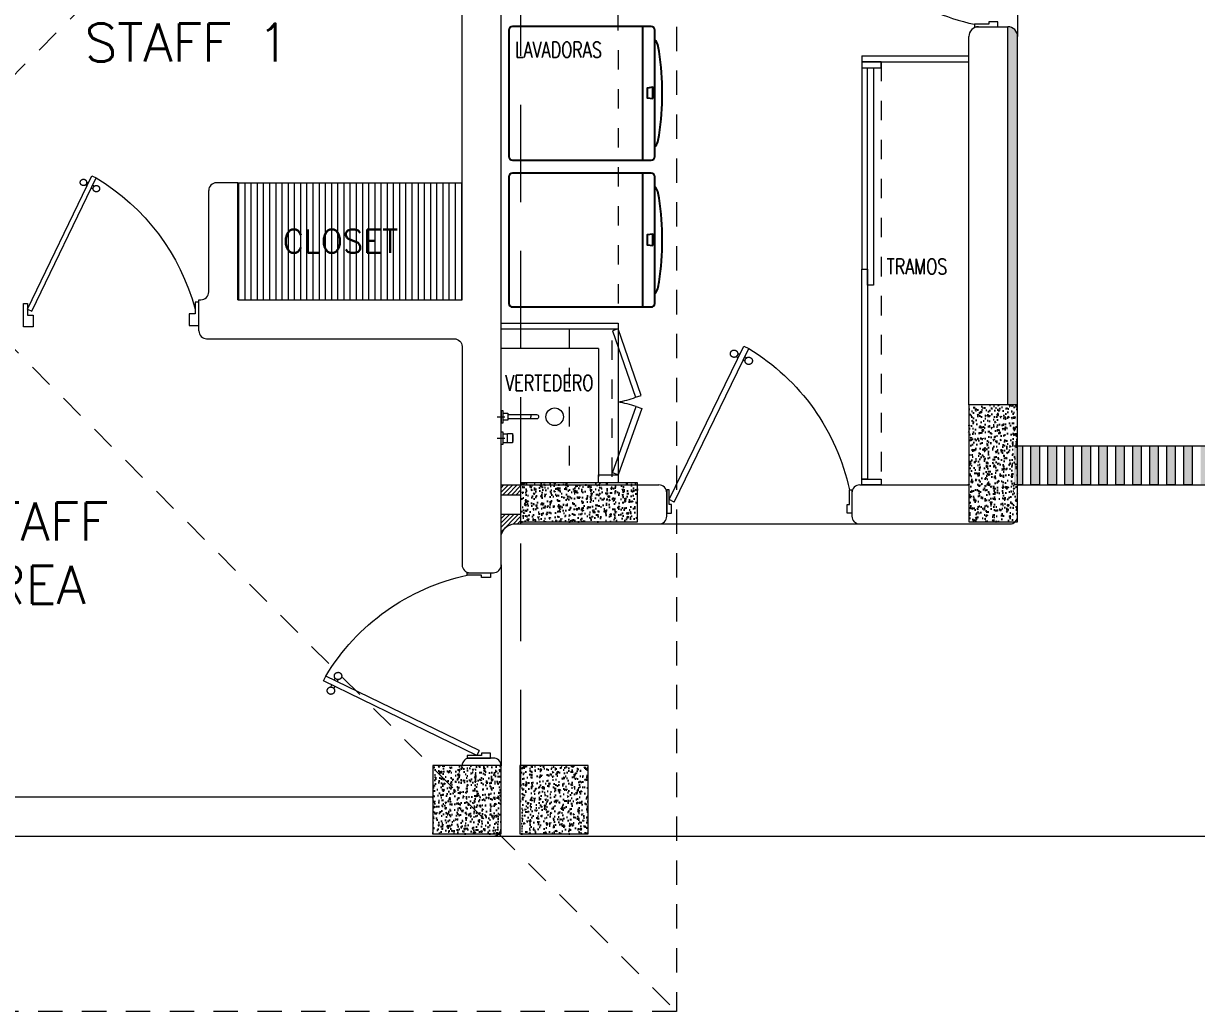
# Model space of a CAD drawing. Header units: metres. Extents: x -232 to 581, y 30 to 789.
# Drawn here: x 96.52 to 102.53, y 449.49 to 454.56 of the extents above; entities that cross this region are included whole.
import ezdxf

# ---------------------------------------------------------------- set-up
doc = ezdxf.new("R2010")
doc.units = ezdxf.units.M
for name, pattern in [('CENTER2', [28.575, 19.05, -3.175, 3.175, -3.175]), ('DASHED', [0.75, 0.5, -0.25]), ('HIDDEN2', [0.1875, 0.125, -0.0625])]:
    doc.linetypes.add(name, pattern=pattern)
for name, color, linetype, lineweight in [('A-DOOR', 35, 'Continuous', 5), ('A-WALL', 250, 'Continuous', 20), ('baños', 140, 'Continuous', 0), ('closets', 253, 'Continuous', 0), ('Columnas', 7, 'Continuous', 18), ('MOB FIJOS', 251, 'Continuous', 0), ('PLF 01', 252, 'Continuous', 9), ('PROYECCION', 9, 'DASHED', 0), ('textos', 7, 'Continuous', 0)]:
    doc.layers.add(name, color=color, linetype=linetype, lineweight=lineweight)
doc.layers.add('HATCH', color=8, linetype='Continuous')
doc.layers.add('MOBILIARIOS', color=252, linetype='Continuous')
doc.layers.add('PISO', color=7, linetype='Continuous', lineweight=5, true_color=0xe6e6e6)
doc.layers.add('Techos 1', color=7, linetype='HIDDEN2', lineweight=9, true_color=0x42391a)
doc.layers.add('RELLENO SECCION', color=8, linetype='Continuous', lineweight=0, transparency=0.4)
doc.styles.add('Arch-Dim', font='romans.shx', dxfattribs={"width": 0.75})
doc.styles.get("Standard").update_dxf_attribs({"font": 'arial.ttf'})
pattern_1 = [(50, (109.59505, -7.243447), (0.058299094, -0.005100507), [0.006096, -0.067056]), (355, (109.59505, -7.24345), (-0.011277895, 0.06113819), [0.0048768, -0.053644987]), (100.451445, (109.59991, -7.24387), (0.0470212, 0.05603768), [0.005180803, -0.056988878]), (46.1842, (109.59505, -7.22719), (0.086745293, -0.013453545), [0.009144, -0.100584]), (96.63556, (109.60228, -7.22831), (0.075969323, 0.07917636), [0.00777121, -0.085483395]), (351.18415, (109.59505, -7.22719), (0.07596932, 0.07917636), [0.00731519, -0.080467114]), (21, (109.60318, -7.231255), (0.048516605, -0.032724863), [0.006096, -0.067056]), (326, (109.60318, -7.231255), (0.01977665, 0.05894015), [0.0048768, -0.0536448]), (71.451445, (109.607223, -7.23398), (0.068293254, 0.026215286), [0.005180803, -0.05698878]), (37.5, (109.595052, -7.243447), (0.000988353, 0.0270576124), [0, -0.05299456, 0, -0.0544576, 0, -0.053848]), (7.5, (109.595052, -7.243447), (0.021382292, 0.032057784), [0, -0.03104896, 0, -0.05177536, 0, -0.0205232]), (327.5, (109.576927, -7.243447), (0.0433889905, -0.001833198), [0, -0.02032, 0, -0.0633984, 0, -0.0841248]), (317.5, (109.5688, -7.243447), (0.047401338, 0.008136477), [0, -0.026416, 0, -0.04210304, 0, -0.0597408])]

# ---------------------------------------------------------------- blocks, each defined once
blk = doc.blocks.new('puerta 1.00')
at = {"layer": 'A-DOOR'}
for p, q in [((-0.15, -0.0125), (-0.9369, -0.3949)), ((-0.1376, -0.038), (-0.9245, -0.4204)), ((-0.1376, -0.038), (-0.15, -0.0125)), ((-0.8777, -0.3661), (-0.8826, -0.3559)), ((-0.9369, -0.3949), (-0.9245, -0.4204)), ((-0.8946, -0.3743), (-0.8996, -0.3641)), ((-0.8822, -0.3998), (-0.8772, -0.4101)), ((-0.8653, -0.3916), (-0.8603, -0.4018))]:
    blk.add_line(p, q, dxfattribs=at)
for points in [[(-0.08, 0), (-0.08, -0.025), (-0.125, -0.025), (-0.125, -0.0125), (-0.2, -0.0125), (-0.2, 0), (-0.08, 0)], [(-0.08, -0.95), (-0.08, -0.925), (-0.125, -0.925), (-0.125, -0.9375), (-0.2, -0.9375), (-0.2, -0.95), (-0.08, -0.95)]]:
    blk.add_lwpolyline(points, dxfattribs=at)
blk.add_arc((0.0366, 0.1602), 1.1229, 211.13358, 257.83427, dxfattribs=at)
for points in [[(-0.8982, -0.3642), (-0.9033, -0.3642), (-0.912, -0.3591), (-0.917, -0.3504), (-0.917, -0.3403), (-0.912, -0.3316), (-0.9033, -0.3265), (-0.8932, -0.3265), (-0.8844, -0.3316), (-0.8794, -0.3403), (-0.8794, -0.3504), (-0.8844, -0.3591), (-0.8932, -0.3642), (-0.8982, -0.3642)], [(-0.8617, -0.4394), (-0.8667, -0.4394), (-0.8754, -0.4344), (-0.8805, -0.4256), (-0.8805, -0.4156), (-0.8754, -0.4068), (-0.8667, -0.4018), (-0.8566, -0.4018), (-0.8479, -0.4068), (-0.8428, -0.4156), (-0.8428, -0.4257), (-0.8479, -0.4344), (-0.8566, -0.4394), (-0.8617, -0.4394)]]:
    blk.add_open_spline(points, degree=2, dxfattribs=at)
blk = doc.blocks.new('P90')
at = {"layer": 'A-DOOR'}
for p, q in [((-0.0476, -0.8576), (0.6364, -0.5264)), ((0.5992, -0.5445), (0.5949, -0.5355)), ((0.6473, -0.5489), (0.6364, -0.5264)), ((-0.0368, -0.88), (0.6473, -0.5489)), ((0.5843, -0.5517), (0.58, -0.5427)), ((0.5952, -0.5741), (0.5995, -0.5831)), ((0.6101, -0.5669), (0.6144, -0.5759)), ((-0.0368, -0.88), (-0.0476, -0.8576))]:
    blk.add_line(p, q, dxfattribs=at)
for points in [[(-0.06, -0.02), (-0.06, -0.05), (-0.12, -0.05), (-0.12, 0), (0, 0), (0, -0.02)], [(-0.0668, -0.88), (-0.0668, -0.85), (-0.1268, -0.85), (-0.1268, -0.9), (-0.0068, -0.9), (-0.0068, -0.88)]]:
    blk.add_lwpolyline(points, close=True, dxfattribs=at)
blk.add_arc((-0.3259, -1.105), 1.1228, 31.0139, 75.07969, dxfattribs=at)
for points in [[(0.5812, -0.5096), (0.5857, -0.5096), (0.5933, -0.5141), (0.5977, -0.5218), (0.5977, -0.5306), (0.5933, -0.5383), (0.5856, -0.5427), (0.5767, -0.5427), (0.5691, -0.5383), (0.5647, -0.5306), (0.5647, -0.5217), (0.5691, -0.514), (0.5768, -0.5096), (0.5812, -0.5096)], [(0.6133, -0.5758), (0.6177, -0.5758), (0.6254, -0.5803), (0.6298, -0.5879), (0.6298, -0.5968), (0.6253, -0.6045), (0.6176, -0.6089), (0.6088, -0.6089), (0.6011, -0.6044), (0.5967, -0.5967), (0.5967, -0.5879), (0.6011, -0.5802), (0.6088, -0.5758), (0.6133, -0.5758)]]:
    blk.add_open_spline(points, degree=2, dxfattribs=at)
blk = doc.blocks.new('bn29-51')
at = {"linetype": 'Continuous'}
for p, q in [((-0.1425, 0), (-0.0775, 0)), ((-0.1425, 0), (-0.1425, -0.0081)), ((-0.0775, -0.0081), (-0.0775, 0)), ((0.0325, 0), (-0.0325, 0)), ((-0.0325, 0), (-0.0325, -0.0081)), ((0.0325, -0.0081), (0.0325, 0)), ((-0.142, -0.0086), (-0.078, -0.0086)), ((-0.1275, -0.0086), (-0.1275, -0.035)), ((-0.1275, -0.035), (-0.0925, -0.035)), ((-0.1215, -0.035), (-0.1215, -0.152)), ((-0.0985, -0.152), (-0.0985, -0.035)), ((-0.0925, -0.035), (-0.0925, -0.0086)), ((-0.032, -0.0086), (0.032, -0.0086)), ((-0.0242, -0.0335), (-0.024, -0.0579)), ((0.024, -0.0333), (-0.024, -0.0333)), ((-0.0232, -0.0086), (-0.023, -0.0305)), ((-0.0226, -0.031), (-0.0226, -0.0322)), ((-0.0225, -0.031), (0.0225, -0.031)), ((-0.0175, -0.0587), (-0.0175, -0.06)), ((0.0175, -0.06), (0.0175, -0.0587)), ((0.0226, -0.0322), (0.0226, -0.031)), ((0.023, -0.0305), (0.0232, -0.0086)), ((0.024, -0.0579), (0.0242, -0.0335)), ((0.0242, -0.0335), (0.0242, -0.0335)), ((-0.017, -0.0605), (0.017, -0.0605)), ((-0.0071, -0.061), (-0.0071, -0.0605)), ((-0.0071, -0.061), (-0.0071, -0.0605)), ((-0.0071, -0.061), (-0.0071, -0.0605)), ((-0.0071, -0.061), (-0.0071, -0.0605)), ((-0.0071, -0.061), (-0.0071, -0.0605)), ((-0.0071, -0.061), (-0.0071, -0.0605)), ((-0.007, -0.061), (-0.0071, -0.061)), ((-0.0071, -0.061), (-0.0071, -0.061)), ((-0.0071, -0.061), (-0.0071, -0.061)), ((-0.0071, -0.061), (-0.0071, -0.061)), ((-0.0071, -0.061), (-0.0071, -0.061)), ((-0.0071, -0.061), (-0.0071, -0.061)), ((-0.007, -0.061), (-0.007, -0.0605)), ((-0.007, -0.061), (-0.007, -0.0605)), ((-0.007, -0.061), (-0.007, -0.0605)), ((-0.0069, -0.061), (-0.007, -0.061)), ((-0.007, -0.061), (-0.007, -0.061)), ((-0.007, -0.061), (-0.007, -0.061)), ((-0.0069, -0.061), (-0.0069, -0.0605)), ((-0.0069, -0.061), (-0.0069, -0.0605)), ((-0.0068, -0.061), (-0.0069, -0.061)), ((-0.0069, -0.061), (-0.0069, -0.061)), ((-0.0068, -0.061), (-0.0068, -0.0605)), ((-0.0068, -0.061), (-0.0068, -0.0605)), ((-0.0067, -0.061), (-0.0068, -0.061)), ((-0.0068, -0.061), (-0.0068, -0.061)), ((-0.0067, -0.061), (-0.0067, -0.0605)), ((-0.0067, -0.061), (-0.0067, -0.0605)), ((-0.0067, -0.061), (-0.0067, -0.0605)), ((-0.0066, -0.061), (-0.0067, -0.061)), ((-0.0067, -0.061), (-0.0067, -0.061)), ((-0.0067, -0.061), (-0.0067, -0.061)), ((-0.0066, -0.061), (-0.0066, -0.0605)), ((-0.0066, -0.061), (-0.0066, -0.0605)), ((-0.0065, -0.061), (-0.0066, -0.061)), ((-0.0066, -0.061), (-0.0066, -0.061)), ((-0.0065, -0.061), (-0.0065, -0.0605)), ((-0.0064, -0.061), (-0.0065, -0.061)), ((-0.0064, -0.061), (-0.0064, -0.0605)), ((-0.0063, -0.061), (-0.0064, -0.061)), ((-0.0063, -0.061), (-0.0063, -0.0605)), ((-0.0063, -0.061), (-0.0063, -0.0605)), ((-0.0062, -0.061), (-0.0063, -0.061)), ((-0.0063, -0.061), (-0.0063, -0.061)), ((-0.0062, -0.061), (-0.0062, -0.0605)), ((-0.0061, -0.061), (-0.0062, -0.061)), ((-0.0061, -0.061), (-0.0061, -0.0605)), ((-0.006, -0.061), (-0.0061, -0.061)), ((-0.006, -0.061), (-0.006, -0.0605)), ((-0.0058, -0.061), (-0.006, -0.061)), ((-0.0058, -0.061), (-0.0058, -0.0605)), ((-0.0057, -0.061), (-0.0058, -0.061)), ((-0.0057, -0.061), (-0.0057, -0.0605)), ((-0.0056, -0.061), (-0.0057, -0.061)), ((-0.0056, -0.061), (-0.0056, -0.0605)), ((-0.0055, -0.061), (-0.0056, -0.061)), ((-0.0055, -0.0605), (-0.0055, -0.061)), ((-0.0052, -0.061), (-0.0055, -0.061)), ((-0.0052, -0.061), (-0.0051, -0.061)), ((-0.0051, -0.0605), (-0.0051, -0.061)), ((-0.0051, -0.061), (-0.0051, -0.061)), ((-0.0051, -0.061), (-0.0034, -0.061)), ((-0.0034, -0.061), (-0.0034, -0.0605)), ((-0.0034, -0.061), (-0.0016, -0.061)), ((-0.0016, -0.061), (0.0016, -0.061)), ((0.0016, -0.061), (0.0027, -0.061)), ((0.0027, -0.061), (0.0027, -0.0605)), ((0.0027, -0.061), (0.0037, -0.061)), ((0.0037, -0.061), (0.0038, -0.061)), ((0.0038, -0.061), (0.0038, -0.0605)), ((0.0038, -0.061), (0.0052, -0.061)), ((0.0055, -0.061), (0.0052, -0.061)), ((0.0055, -0.061), (0.0055, -0.0605)), ((0.0055, -0.061), (0.0067, -0.061)), ((0.0067, -0.061), (0.0067, -0.0605)), ((0.0067, -0.061), (0.0069, -0.061)), ((0.0069, -0.061), (0.0069, -0.0605)), ((-0.1215, -0.152), (-0.11, -0.152)), ((-0.1215, -0.152), (-0.1215, -0.1788)), ((-0.1215, -0.1788), (-0.1215, -0.1825)), ((-0.0985, -0.152), (-0.11, -0.152)), ((-0.0985, -0.1788), (-0.0985, -0.152)), ((-0.0985, -0.1825), (-0.0985, -0.1788))]:
    blk.add_line(p, q, dxfattribs=at)
at = {"linetype": 'CENTER2'}
for p, q in [((-0.09, 0), (-0.13, 0)), ((-0.11, 0.02), (-0.11, -0.02)), ((0.02, 0), (-0.02, 0)), ((0, 0.02), (0, -0.02))]:
    blk.add_line(p, q, dxfattribs=at)
at = {"linetype": 'Continuous'}
for centre, radius, start, end in [((-0.142, -0.0081), 0.0005, 180, 270), ((-0.078, -0.0081), 0.0005, 270, 0), ((-0.032, -0.0081), 0.0005, 180, 270), ((-0.024, -0.0335), 0.0002, 89.96025, 180.79212), ((-0.0225, -0.0305), 0.0005, 180.5, 253.04994), ((-0.0221, -0.0322), 0.0005, 180.5, 205.88917), ((0, -0.0214), 0.0251, 205.88917, 208.33685), ((-0.017, -0.06), 0.0005, 180.5, 270), ((0.017, -0.06), 0.0005, 270, 359.5), ((0, -0.0214), 0.0251, 331.66714, 334.11083), ((0.0225, -0.0305), 0.0005, 286.95006, 359.5), ((0.0221, -0.0322), 0.0005, 334.11083, 359.5), ((0.024, -0.0335), 0.0002, 359.52881, 90.06566), ((0.032, -0.0081), 0.0005, 270, 0)]:
    blk.add_arc(centre, radius, start, end, dxfattribs=at)
for points, knots in [([(-0.024, -0.0579), (-0.024, -0.0579), (-0.0227, -0.0579), (-0.0174, -0.0579), (-0.0094, -0.0579), (-0.0031, -0.0579), (0.0018, -0.0579), (0.0054, -0.0579), (0.0113, -0.0579), (0.0176, -0.0579), (0.0226, -0.0579), (0.024, -0.0579), (0.024, -0.0579)], [0.2206625, 0.2206625, 0.2206625, 0.2206625, 0.2830677, 0.3454723, 0.4077886, 0.4703297, 0.470399, 0.5062925, 0.5420964, 0.5956479, 0.6553983, 0.7204072, 0.7204072, 0.7204072, 0.7204072]), ([(-0.024, -0.0579), (-0.024, -0.0579), (-0.024, -0.058), (-0.0239, -0.0581), (-0.0239, -0.0582), (-0.0238, -0.0583), (-0.0237, -0.0583), (-0.0236, -0.0584), (-0.0235, -0.0584)], [0, 0, 0, 0, 0.239285, 0.369927, 0.500175, 0.630368, 0.760882, 1, 1, 1, 1]), ([(0.0235, -0.0584), (0.0236, -0.0584), (0.0237, -0.0583), (0.0238, -0.0583), (0.0239, -0.0582), (0.0239, -0.0581), (0.024, -0.058), (0.024, -0.0579), (0.024, -0.0579)], [0, 0, 0, 0, 0.239117, 0.369631, 0.499824, 0.630072, 0.760714, 1, 1, 1, 1])]:
    blk.add_open_spline(points, degree=3, knots=knots, dxfattribs=at)
for points in [[(-0.0235, -0.0584), (-0.0214, -0.0585), (-0.0194, -0.0587), (-0.0175, -0.0588)], [(0.0175, -0.0588), (0.0194, -0.0587), (0.0214, -0.0585), (0.0235, -0.0584)], [(-0.1215, -0.1825), (-0.1215, -0.1851), (-0.119, -0.1903), (-0.113, -0.1925), (-0.11, -0.1925)], [(-0.11, -0.1925), (-0.107, -0.1925), (-0.101, -0.1903), (-0.0985, -0.1851), (-0.0985, -0.1825)]]:
    blk.add_open_spline(points, degree=3, dxfattribs=at)
blk = doc.blocks.new('cl02b-planta')
blk.add_lwpolyline([(1.0729, 0.6704), (0.3871, 0.6704)])
blk.add_lwpolyline([(0.7026, 0.6181), (0.7608, 0.6181), (0.757, 0.6473), (0.7064, 0.6473)], close=True)
for centre, start, end in [((0.4058, 1.3378), 90, 180), ((1.0541, 1.3378), 0, 90), ((0.4058, 0.626), 180, 270), ((1.0541, 0.626), 270, 360)]:
    blk.add_arc(centre, 0.0187, start, end)
for points in [[(0.3871, 1.3378), (0.3871, 1.1005), (0.3871, 0.8633), (0.3871, 0.626)], [(1.0541, 1.3565), (0.838, 1.3565), (0.6219, 1.3565), (0.4058, 1.3565)], [(1.0729, 0.626), (1.0729, 0.8633), (1.0729, 1.1005), (1.0729, 1.3378)], [(0.4058, 0.6072), (0.4221, 0.6072), (0.4385, 0.6072), (0.4549, 0.6072)]]:
    blk.add_open_spline(points, degree=3)
for points, knots in [([(0.4549, 0.6072), (0.6383, 0.6072), (0.8216, 0.6072), (1.005, 0.6072), (1.0214, 0.6072), (1.0378, 0.6072), (1.0541, 0.6072)], [-3.008028, -3.008028, -3.008028, -3.008028, -1.202999, -1.202999, -1.202999, -1.041988, -1.041988, -1.041988, -1.041988]), ([(0.4549, 0.6072), (0.4673, 0.5945), (0.4923, 0.5878), (0.5896, 0.5738), (0.6583, 0.5691), (0.73, 0.5691)], [-2.130599, -2.130599, -2.130599, -2.130599, -1.882644, -1.882644, -1.083277, -1.083277, -1.083277, -1.083277]), ([(0.73, 0.5691), (0.8016, 0.5691), (0.8703, 0.5738), (0.9676, 0.5878), (0.9926, 0.5945), (1.005, 0.6072)], [-1.083277, -1.083277, -1.083277, -1.083277, -0.28391, -0.28391, -0.035954, -0.035954, -0.035954, -0.035954])]:
    blk.add_open_spline(points, degree=3, knots=knots)
blk = doc.blocks.new('20.03.2026 LN 09 PRIMER NIVEL ARQ')
at = {"layer": 'A-DOOR'}
h = blk.add_hatch(color=1, dxfattribs=at)
h.dxf.hatch_style = 1
h.paths.add_polyline_path([(0.6497, -60.4932), (0.6929, -60.4932), (0.6929, -60.6932), (0.6497, -60.6932)])
h.paths.add_polyline_path([(0.5621, -60.4932), (0.6054, -60.4932), (0.6054, -60.6932), (0.5621, -60.6932)])
h.paths.add_polyline_path([(0.4746, -60.4932), (0.5179, -60.4932), (0.5179, -60.6932), (0.4746, -60.6932)])
h.paths.add_polyline_path([(0.3881, -60.4932), (0.4313, -60.4932), (0.4313, -60.6932), (0.3881, -60.6932)])
h.paths.add_polyline_path([(0.3005, -60.4932), (0.3438, -60.4932), (0.3438, -60.6932), (0.3005, -60.6932)])
h.paths.add_polyline_path([(0.214, -60.4932), (0.2573, -60.4932), (0.2573, -60.6932), (0.214, -60.6932)])
h.paths.add_polyline_path([(0.1265, -60.4932), (0.1697, -60.4932), (0.1697, -60.6932), (0.1265, -60.6932)])
h.paths.add_polyline_path([(0.04, -60.4932), (0.0832, -60.4932), (0.0832, -60.6932), (0.04, -60.6932)])
h.paths.add_polyline_path([(-0.0476, -60.4932), (-0.0043, -60.4932), (-0.0043, -60.6932), (-0.0476, -60.6932)])
h.paths.add_polyline_path([(-0.1351, -60.4932), (-0.0918, -60.4932), (-0.0918, -60.6932), (-0.1351, -60.6932)])
h.paths.add_polyline_path([(-0.2226, -60.4932), (-0.1794, -60.4932), (-0.1794, -60.6932), (-0.2226, -60.6932)])
h.paths.add_polyline_path([(-0.3092, -60.4932), (-0.2659, -60.4932), (-0.2659, -60.6932), (-0.3092, -60.6932)])
h.paths.add_polyline_path([(-0.3967, -60.4932), (-0.3534, -60.4932), (-0.3534, -60.6932), (-0.3967, -60.6932)])
h.paths.add_polyline_path([(-0.4832, -60.4932), (-0.44, -60.4932), (-0.44, -60.6932), (-0.4832, -60.6932)])
h.paths.add_polyline_path([(-0.5708, -60.4932), (-0.5275, -60.4932), (-0.5275, -60.6932), (-0.5708, -60.6932)])
h.paths.add_polyline_path([(-0.6573, -60.4932), (-0.614, -60.4932), (-0.614, -60.6932), (-0.6573, -60.6932)])
h.paths.add_polyline_path([(-0.7448, -60.4932), (-0.7016, -60.4932), (-0.7016, -60.6932), (-0.7448, -60.6932)])
h.paths.add_polyline_path([(-0.8107, -60.4932), (-0.7675, -60.4932), (-0.7675, -60.6932), (-0.8107, -60.6932)])
h.paths.add_polyline_path([(-0.8982, -60.4932), (-0.855, -60.4932), (-0.855, -60.6932), (-0.8982, -60.6932)])
h.paths.add_polyline_path([(-0.9848, -60.4932), (-0.9415, -60.4932), (-0.9415, -60.6932), (-0.9848, -60.6932)])
h.paths.add_polyline_path([(-1.0723, -60.4932), (-1.029, -60.4932), (-1.029, -60.6932), (-1.0723, -60.6932)])
h.paths.add_polyline_path([(-1.1588, -60.4932), (-1.1156, -60.4932), (-1.1156, -60.6932), (-1.1588, -60.6932)])
h.paths.add_polyline_path([(-1.2464, -60.4932), (-1.2031, -60.4932), (-1.2031, -60.6932), (-1.2464, -60.6932)])
h.paths.add_polyline_path([(-1.3329, -60.4932), (-1.2896, -60.4932), (-1.2896, -60.6932), (-1.3329, -60.6932)])
h.paths.add_polyline_path([(-1.4204, -60.4932), (-1.3772, -60.4932), (-1.3772, -60.6932), (-1.4204, -60.6932)])
h.paths.add_polyline_path([(-1.508, -60.4932), (-1.4647, -60.4932), (-1.4647, -60.6932), (-1.508, -60.6932)])
h.paths.add_polyline_path([(-1.5955, -60.4932), (-1.5522, -60.4932), (-1.5522, -60.6932), (-1.5955, -60.6932)])
h.paths.add_polyline_path([(-1.682, -60.4932), (-1.6388, -60.4932), (-1.6388, -60.6932), (-1.682, -60.6932)])
h.paths.add_polyline_path([(-1.7695, -60.4932), (-1.7263, -60.4932), (-1.7263, -60.6932), (-1.7695, -60.6932)])
h.paths.add_polyline_path([(-1.8561, -60.4932), (-1.8128, -60.4932), (-1.8128, -60.6932), (-1.8561, -60.6932)])
h.paths.add_polyline_path([(-1.9436, -60.4932), (-1.9003, -60.4932), (-1.9003, -60.6932), (-1.9436, -60.6932)])
h.paths.add_polyline_path([(-2.0301, -60.4932), (-1.9869, -60.4932), (-1.9869, -60.6932), (-2.0301, -60.6932)])
h.paths.add_polyline_path([(-2.1177, -60.4932), (-2.0744, -60.4932), (-2.0744, -60.6932), (-2.1177, -60.6932)])
h.paths.add_polyline_path([(-2.2042, -60.4932), (-2.1609, -60.4932), (-2.1609, -60.6932), (-2.2042, -60.6932)], flags=0)
h.paths.add_polyline_path([(3.0895, -60.4932), (3.1328, -60.4932), (3.1328, -60.6932), (3.0895, -60.6932)])
h.paths.add_polyline_path([(3.003, -60.4932), (3.0462, -60.4932), (3.0462, -60.6932), (3.003, -60.6932)])
h.paths.add_polyline_path([(2.9154, -60.4932), (2.9587, -60.4932), (2.9587, -60.6932), (2.9154, -60.6932)])
h.paths.add_polyline_path([(2.8289, -60.4932), (2.8722, -60.4932), (2.8722, -60.6932), (2.8289, -60.6932)])
h.paths.add_polyline_path([(2.7414, -60.4932), (2.7846, -60.4932), (2.7846, -60.6932), (2.7414, -60.6932)])
h.paths.add_polyline_path([(2.5673, -60.4932), (2.6106, -60.4932), (2.6106, -60.6932), (2.5673, -60.6932)])
h.paths.add_polyline_path([(2.6538, -60.4932), (2.6971, -60.4932), (2.6971, -60.6932), (2.6538, -60.6932)])
h.paths.add_polyline_path([(2.4798, -60.4932), (2.5231, -60.4932), (2.5231, -60.6932), (2.4798, -60.6932)])
h.paths.add_polyline_path([(2.3923, -60.4932), (2.4355, -60.4932), (2.4355, -60.6932), (2.3923, -60.6932)])
h.paths.add_polyline_path([(2.3057, -60.4932), (2.349, -60.4932), (2.349, -60.6932), (2.3057, -60.6932)])
h.paths.add_polyline_path([(2.2182, -60.4932), (2.2615, -60.4932), (2.2615, -60.6932), (2.2182, -60.6932)])
h.paths.add_polyline_path([(2.1317, -60.4932), (2.1749, -60.4932), (2.1749, -60.6932), (2.1317, -60.6932)])
h.paths.add_polyline_path([(2.0441, -60.4932), (2.0874, -60.4932), (2.0874, -60.6932), (2.0441, -60.6932)])
h.paths.add_polyline_path([(1.9566, -60.4932), (1.9999, -60.4932), (1.9999, -60.6932), (1.9566, -60.6932)])
h.paths.add_polyline_path([(1.8691, -60.4932), (1.9123, -60.4932), (1.9123, -60.6932), (1.8691, -60.6932)])
h.paths.add_polyline_path([(1.7825, -60.4932), (1.8258, -60.4932), (1.8258, -60.6932), (1.7825, -60.6932)])
h.paths.add_polyline_path([(1.695, -60.4932), (1.7383, -60.4932), (1.7383, -60.6932), (1.695, -60.6932)])
h.paths.add_polyline_path([(1.6085, -60.4932), (1.6518, -60.4932), (1.6518, -60.6932), (1.6085, -60.6932)])
h.paths.add_polyline_path([(1.521, -60.4932), (1.5642, -60.4932), (1.5642, -60.6932), (1.521, -60.6932)])
h.paths.add_polyline_path([(1.4344, -60.4932), (1.4777, -60.4932), (1.4777, -60.6932), (1.4344, -60.6932)])
h.paths.add_polyline_path([(1.3469, -60.4932), (1.3902, -60.4932), (1.3902, -60.6932), (1.3469, -60.6932)])
h.paths.add_polyline_path([(1.2594, -60.4932), (1.3026, -60.4932), (1.3026, -60.6932), (1.2594, -60.6932)])
h.paths.add_polyline_path([(1.1718, -60.4932), (1.2151, -60.4932), (1.2151, -60.6932), (1.1718, -60.6932)])
h.paths.add_polyline_path([(1.0853, -60.4932), (1.1286, -60.4932), (1.1286, -60.6932), (1.0853, -60.6932)])
h.paths.add_polyline_path([(0.9978, -60.4932), (1.041, -60.4932), (1.041, -60.6932), (0.9978, -60.6932)])
h.paths.add_polyline_path([(0.9113, -60.4932), (0.9545, -60.4932), (0.9545, -60.6932), (0.9113, -60.6932)])
h.paths.add_polyline_path([(0.8237, -60.4932), (0.867, -60.4932), (0.867, -60.6932), (0.8237, -60.6932)])
h.paths.add_polyline_path([(0.7372, -60.4932), (0.7805, -60.4932), (0.7805, -60.6932), (0.7372, -60.6932)])
edge = h.paths.add_edge_path()
edge.add_line((-2.1609, -60.4932), (-2.1609, -60.6932))
edge.add_line((-2.1619, -60.6932), (-2.2042, -60.6932))
edge.add_line((-2.2042, -60.6932), (-2.2042, -60.4932))
edge.add_line((-2.2042, -60.4932), (-2.1619, -60.4932))
h = blk.add_hatch(color=1, dxfattribs=at)
h.dxf.hatch_style = 1
h.paths.add_polyline_path([(-2.161, -60.4932), (-2.1826, -60.4932), (-2.1826, -60.6932), (-2.161, -60.6932)])
at = {"layer": 'closets', "transparency": 33554687}
h = blk.add_hatch(dxfattribs=at)
h.set_pattern_fill('LINE', color=1, scale=0.01, angle=90)
h.set_pattern_definition([(90, (-112.02442, 136.57283), (-0.03175, 2e-18), [])])
h.paths.add_polyline_path([(-6.186, -59.1432), (-5.0365, -59.1432), (-5.0365, -59.7432), (-6.186, -59.7432)])
at = {"layer": 'HATCH'}
h = blk.add_hatch(dxfattribs=at)
h.set_pattern_fill('AR-CONC', color=1, scale=0.00032)
h.set_pattern_definition(pattern_1)
h.paths.add_polyline_path([(-2.436, -60.8822), (-2.186, -60.8822), (-2.186, -60.2822), (-2.436, -60.2822)])
h = blk.add_hatch(dxfattribs=at)
h.set_pattern_fill('AR-CONC', color=1, scale=0.00032)
h.set_pattern_definition(pattern_1)
h.paths.add_polyline_path([(-4.736, -60.6822), (-4.736, -60.8822), (-4.136, -60.8822), (-4.136, -60.6822)])
h = blk.add_hatch(dxfattribs=at)
h.set_pattern_fill('AR-CONC', color=1, scale=0.00032)
h.set_pattern_definition(pattern_1)
h.paths.add_polyline_path([(-5.186, -62.4822), (-4.836, -62.4822), (-4.836, -62.1322), (-5.186, -62.1322)])
h = blk.add_hatch(dxfattribs=at)
h.set_pattern_fill('AR-CONC', color=1, scale=0.00032)
h.set_pattern_definition(pattern_1)
h.paths.add_polyline_path([(-4.7393, -62.4822), (-4.3893, -62.4822), (-4.3893, -62.1322), (-4.7393, -62.1322)])
at = {"layer": 'PLF 01'}
h = blk.add_hatch(dxfattribs=at)
h.set_pattern_fill('LINE', color=1, scale=0.005, angle=45)
h.set_pattern_definition([(45, (109.595052, -7.243447), (-0.0112253202, 0.0112253202), [])])
h.paths.add_polyline_path([(-4.736, -60.7432), (-4.736, -60.6932), (-4.836, -60.6932), (-4.836, -60.7432)])
h.paths.add_polyline_path([(-4.836, -60.8432), (-4.836, -60.9632, -0.414214), (-4.766, -60.8932), (-4.736, -60.8932), (-4.736, -60.8822), (-4.736, -60.8432)])
at = {"layer": 'RELLENO SECCION'}
h = blk.add_hatch(color=1, dxfattribs=at)
h.dxf.hatch_style = 1
h.paths.add_polyline_path([(-2.236, -57.3919, 0.490314), (-2.186, -57.3532), (-2.186, -57.3232), (-2.186, -57.0822), (-2.236, -57.0822)])
h.paths.add_polyline_path([(-2.236, -60.2822), (-2.186, -60.2822), (-2.186, -58.3932, 0.414214), (-2.236, -58.3432)])
at = {"layer": 'A-DOOR', "color": 1}
for p, q in [((-2.2042, -60.4932), (-2.162, -60.4932)), ((-2.186, -60.4932), (3.164, -60.4932)), ((-2.161, -60.4932), (-2.161, -60.6932)), ((-2.162, -60.6932), (-2.2042, -60.6932)), ((-2.186, -60.6932), (3.164, -60.6932))]:
    blk.add_line(p, q, dxfattribs=at)
for points in [[(-2.1177, -60.4932), (-2.0744, -60.4932), (-2.0744, -60.6932), (-2.1177, -60.6932)], [(-2.0302, -60.4932), (-1.9869, -60.4932), (-1.9869, -60.6932), (-2.0302, -60.6932)], [(-1.9436, -60.4932), (-1.9004, -60.4932), (-1.9004, -60.6932), (-1.9436, -60.6932)], [(-1.8561, -60.4932), (-1.8128, -60.4932), (-1.8128, -60.6932), (-1.8561, -60.6932)], [(-1.7696, -60.4932), (-1.7263, -60.4932), (-1.7263, -60.6932), (-1.7696, -60.6932)], [(-1.6821, -60.4932), (-1.6388, -60.4932), (-1.6388, -60.6932), (-1.6821, -60.6932)], [(-1.5955, -60.4932), (-1.5523, -60.4932), (-1.5523, -60.6932), (-1.5955, -60.6932)], [(-1.508, -60.4932), (-1.4647, -60.4932), (-1.4647, -60.6932), (-1.508, -60.6932)], [(-1.4205, -60.4932), (-1.3772, -60.4932), (-1.3772, -60.6932), (-1.4205, -60.6932)], [(-1.3329, -60.4932), (-1.2897, -60.4932), (-1.2897, -60.6932), (-1.3329, -60.6932)]]:
    blk.add_lwpolyline(points, close=True, dxfattribs=at)
at = {"layer": 'A-WALL', "color": 1}
for p, q in [((-5.036, -59.7432), (-5.036, -56.4322)), ((-2.386, -58.3432), (-2.236, -58.3432)), ((-2.236, -60.2822), (-2.236, -58.3432)), ((-2.436, -60.2822), (-2.436, -58.3932)), ((-2.186, -60.8532), (-2.186, -58.3932)), ((-6.186, -59.1432), (-6.296, -59.1432)), ((-6.186, -59.7432), (-6.186, -59.1432)), ((-6.336, -59.7032), (-6.336, -59.1832)), ((-6.386, -59.7432), (-6.376, -59.7432)), ((-6.386, -59.9032), (-6.386, -59.7432)), ((-6.186, -59.7432), (-5.036, -59.7432)), ((-4.836, -60.6932), (-4.736, -60.6932)), ((-4.736, -60.6932), (-4.026, -60.6932)), ((-2.996, -60.6932), (-2.436, -60.6932)), ((-4.836, -60.7432), (-4.736, -60.7432)), ((-3.036, -60.7332), (-3.036, -60.8532)), ((-4.836, -60.8432), (-4.736, -60.8432)), ((-4.736, -60.8822), (-4.736, -60.8932)), ((-2.996, -60.8932), (-2.226, -60.8932))]:
    blk.add_line(p, q, dxfattribs=at)
for points in [[(-4.836, -60.9632), (-4.836, -56.7432)], [(-4.766, -60.8932), (-4.736, -60.8932)]]:
    blk.add_lwpolyline(points, dxfattribs=at)
for points in [[(-6.3466, -59.9432), (-5.076, -59.9432, -0.414086), (-5.036, -59.9831), (-5.0355, -61.1032, 0.414086), (-4.9955, -61.1432), (-4.8754, -61.1432, 0.415429), (-4.8354, -61.103), (-4.836, -60.9632, 0)], [(-4.736, -60.8932), (-4.026, -60.8932, 0.414214), (-3.986, -60.8532), (-3.986, -60.7332)], [(-4.836, -60.9632, -0.414214), (-4.766, -60.8932), (-4.056, -60.8932)], [(-5.186, -62.2932), (-7.396, -62.2932, 0.414214), (-7.436, -62.3332), (-7.436, -62.4532, 0.414214), (-7.396, -62.4932), (-4.876, -62.4932, 0.414214), (-4.836, -62.4532), (-4.836, -62.1332, 0.414214), (-4.876, -62.0932), (-4.996, -62.0932, 0.407284), (-5.036, -62.1322)]]:
    blk.add_lwpolyline(points, format="xyb", dxfattribs=at)
for centre, radius, start, end in [((-2.386, -58.3932), 0.05, 90, 180), ((-2.236, -58.3932), 0.05, 0, 90), ((-6.296, -59.1832), 0.04, 90, 180), ((-6.376, -59.7032), 0.04, 270, 360), ((-6.346, -59.9032), 0.04, 180, 270), ((-4.026, -60.7332), 0.04, 0, 90), ((-2.996, -60.7332), 0.04, 90, 180), ((-2.996, -60.8532), 0.04, 180, 270), ((-2.226, -60.8532), 0.04, 270, 0)]:
    blk.add_arc(centre, radius, start, end, dxfattribs=at)
at = {"layer": 'baños', "color": 1}
blk.add_ellipse((-4.561, -60.3432), major_axis=(0.0318, -0.0318), ratio=1, start_param=2.356194489560823, end_param=8.639379796740409, dxfattribs=at)
at = {"layer": 'closets', "color": 1, "transparency": 33554687}
blk.add_line((-6.186, -59.1432), (-5.036, -59.1432), dxfattribs=at)
at = {"layer": 'Columnas', "color": 1}
for points in [[(-2.436, -60.8822), (-2.186, -60.8822), (-2.186, -60.2822), (-2.436, -60.2822)], [(-4.736, -60.6822), (-4.736, -60.8822), (-4.136, -60.8822), (-4.136, -60.6822)], [(-5.186, -62.4822), (-4.836, -62.4822), (-4.836, -62.1322), (-5.186, -62.1322)], [(-4.7393, -62.4822), (-4.3893, -62.4822), (-4.3893, -62.1322), (-4.7393, -62.1322)]]:
    blk.add_lwpolyline(points, close=True, dxfattribs=at)
at = {"layer": 'MOB FIJOS', "color": 1}
for p, q in [((-2.986, -58.4932), (-2.436, -58.4932)), ((-2.986, -58.4932), (-2.986, -59.587)), ((-2.986, -58.5232), (-2.436, -58.5232)), ((-4.836, -59.8632), (-4.2357, -59.8632)), ((-4.836, -59.8932), (-4.2357, -59.8932)), ((-4.2357, -59.8932), (-4.2357, -60.6413)), ((-4.336, -59.9932), (-4.836, -59.9932)), ((-4.3357, -59.9932), (-4.3357, -60.6522))]:
    blk.add_line(p, q, dxfattribs=at)
for points in [[(-2.986, -58.5532), (-2.886, -58.5532), (-2.886, -58.5232), (-2.986, -58.5232)], [(-2.926, -59.6678), (-2.956, -59.6678), (-2.956, -58.5532), (-2.926, -58.5532)], [(-2.956, -60.6632), (-2.986, -60.6632), (-2.986, -59.587), (-2.956, -59.587)], [(-4.1463, -60.2435), (-4.118, -60.2337), (-4.2357, -59.8932), (-4.264, -59.903)], [(-4.1426, -60.2914), (-4.1142, -60.3012), (-4.2357, -60.6413), (-4.264, -60.6315)], [(-4.3357, -60.6413), (-4.2357, -60.6413), (-4.2357, -60.6822), (-4.3357, -60.6822)], [(-2.986, -60.6632), (-2.886, -60.6632), (-2.886, -60.6932), (-2.986, -60.6932)]]:
    blk.add_lwpolyline(points, close=True, dxfattribs=at)
for centre, radius, start, end in [((-4.3055, -59.8245), 0.4482, 278.96177, 290.79986), ((-4.3399, -60.8597), 0.6016, 70.85691, 80.02652)]:
    blk.add_arc(centre, radius, start, end, dxfattribs=at)
at = {"layer": 'PISO', "color": 1, "linetype": 'DASHED'}
blk.add_line((-4.736, -56.4932), (-4.736, -62.4932), dxfattribs=at)
at = {"layer": 'PISO', "color": 1}
for p, q in [((-2.186, -57.3232), (-2.186, -58.3932)), ((-4.026, -60.8932), (-2.996, -60.8932)), ((-4.8354, -61.103), (-4.836, -62.1332)), ((-4.876, -62.4932), (3.204, -62.4932))]:
    blk.add_line(p, q, dxfattribs=at)
at = {"layer": 'PROYECCION', "color": 1, "linetype": 'DASHED', "ltscale": 0.1}
for p, q in [((-4.2361, -58.2632), (-4.2357, -59.8932)), ((-2.886, -58.5232), (-2.886, -60.6932)), ((-4.486, -59.8932), (-4.486, -60.6932)), ((-4.2657, -60.6522), (-4.2657, -59.8932))]:
    blk.add_line(p, q, dxfattribs=at)
at = {"layer": 'Techos 1', "color": 1}
for p, q in [((-3.936, -55.1932), (-8.036, -59.2932)), ((-3.936, -55.1932), (-3.936, -63.3932)), ((-8.036, -59.2932), (-3.936, -63.3932)), ((-3.936, -63.3932), (-13.736, -63.3932))]:
    blk.add_line(p, q, dxfattribs=at)
at = {"layer": 'A-DOOR', "color": 1}
blk.add_blockref('puerta 1.00', (-2.2078, -57.3932), dxfattribs=at)
for name, p, xscale, rotation in [('P90', (-6.386, -59.7549), -1, 270), ('puerta 1.00', (-3.986, -60.9182), -1.000000000000001, 90), ('puerta 1.00', (-3.986, -60.9182), -1.000000000000001, 90), ('puerta 1.00', (-4.8106, -62.0932), -1, 180)]:
    blk.add_blockref(name, p, dxfattribs=dict(at, xscale=xscale, rotation=rotation))
at = {"layer": 'baños', "color": 1, "xscale": -1.000000000000001, "rotation": 90}
blk.add_blockref('bn29-51', (-4.836, -60.4532), dxfattribs=at)
at = {"layer": 'MOBILIARIOS', "color": 1, "rotation": 90}
for p in [(-3.4399, -59.4147), (-3.4399, -60.1674)]:
    blk.add_blockref('cl02b-planta', p, dxfattribs=at)
at = {"layer": 'baños', "color": 1, "linetype": 'Continuous'}
for tag, p in [('MODELNUMBER', (-12.0611, -62.0707)), ('MATERIAL', (-12.0611, -62.0709)), ('PRODUCT', (-12.0611, -62.0708)), ('TRADENAME', (-12.0611, -62.0708))]:
    blk.add_attdef(tag, p, '', height=0.0000254, rotation=359.99992, dxfattribs=at)
at = {"layer": 'textos', "color": 1}
for s, insert, char_height, width, attachment_point in [('{\\Fromans|c0; STAFF 1}', (-7.1057, -58.5219), 0.195, 3.404877, 7), ('\\pxqc;{\\Fromans|c0;\\H0.8x;CLOSET\\H1.25x; }', (-3.9634, -59.5033), 0.15, 3.392974, 9), ('{\\Fromans|c0;STAFF \\PAREA}', (-7.6016, -61.303), 0.195, 3.422974, 7)]:
    blk.add_mtext(s, dxfattribs=dict(at, insert=insert, char_height=char_height, width=width, attachment_point=attachment_point))
at = {"layer": 'textos', "color": 1, "char_height": 0.08, "attachment_point": 1, "style": 'Arch-Dim'}
for s, insert, width in [('\\pxt5.9124,29;LAVADORAS', (-4.7637, -58.4212), 26.65337), ('\\pxqc,t5.9124,29;TRAMOS', (-3.0951, -59.5327), 0.785938)]:
    blk.add_mtext(s, dxfattribs=dict(at, insert=insert, width=width))
at = {"layer": 'textos', "color": 1, "lineweight": 13, "insert": (-4.8145, -60.1295), "char_height": 0.08, "width": 26.65337, "attachment_point": 1, "style": 'Arch-Dim'}
blk.add_mtext('\\pxt5.9124,29;VERTEDERO', dxfattribs=at)

msp = doc.modelspace()

# ---------------------------------------------------------------- block references
at = {"color": 1}
msp.add_blockref('20.03.2026 LN 09 PRIMER NIVEL ARQ', (103.8018, 512.8845), dxfattribs=at)

doc.saveas('drawing.dxf')
